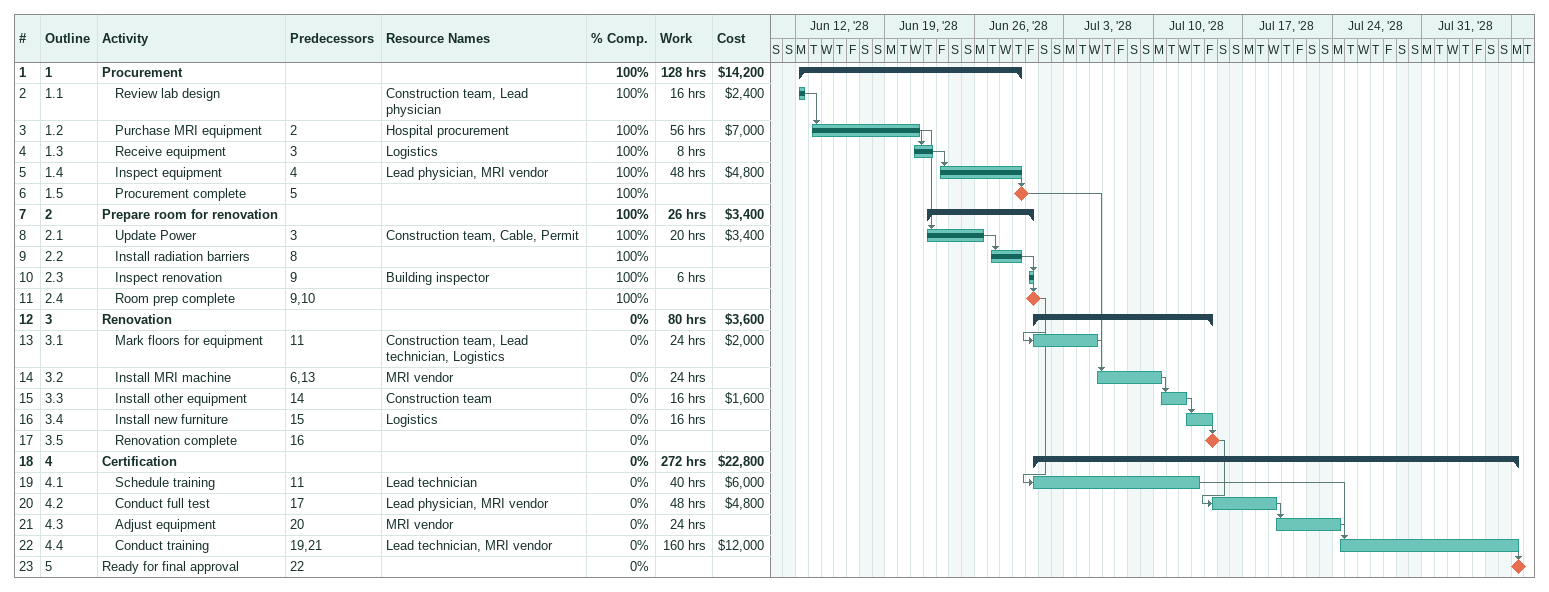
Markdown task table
| ID | WBS | Task | Start | Finish | Predecessors | Resources | % complete | Work (h) | Cost ($) |
|---|---|---|---|---|---|---|---|---|---|
| 1 | 1 | **Procurement** | 2028-06-12 | 2028-06-29 |  |  | 100 | 128 | 14200 |
| 2 | 1.1 | Review lab design | 2028-06-12 | 2028-06-12 |  | Construction team, Lead physician | 100 | 16 | 2400 |
| 3 | 1.2 | Purchase MRI equipment | 2028-06-13 | 2028-06-21 | 2 | Hospital procurement | 100 | 56 | 7000 |
| 4 | 1.3 | Receive equipment | 2028-06-21 | 2028-06-22 | 3 | Logistics | 100 | 8 |  |
| 5 | 1.4 | Inspect equipment | 2028-06-23 | 2028-06-29 | 4 | Lead physician, MRI vendor | 100 | 48 | 4800 |
| 6 | 1.5 | Procurement complete (milestone) | 2028-06-29 | 2028-06-29 | 5 |  | 100 |  |  |
| 7 | 2 | **Prepare room for renovation** | 2028-06-22 | 2028-06-30 |  |  | 100 | 26 | 3400 |
| 8 | 2.1 | Update Power | 2028-06-22 | 2028-06-26 | 3 | Construction team, Cable, Permit | 100 | 20 | 3400 |
| 9 | 2.2 | Install radiation barriers | 2028-06-27 | 2028-06-29 | 8 |  | 100 |  |  |
| 10 | 2.3 | Inspect renovation | 2028-06-30 | 2028-06-30 | 9 | Building inspector | 100 | 6 |  |
| 11 | 2.4 | Room prep complete (milestone) | 2028-06-30 | 2028-06-30 | 9, 10 |  | 100 |  |  |
| 12 | 3 | **Renovation** | 2028-06-30 | 2028-07-14 |  |  | 0 | 80 | 3600 |
| 13 | 3.1 | Mark floors for equipment | 2028-06-30 | 2028-07-05 | 11 | Construction team, Lead technician, Logistics | 0 | 24 | 2000 |
| 14 | 3.2 | Install MRI machine | 2028-07-05 | 2028-07-10 | 6, 13 | MRI vendor | 0 | 24 |  |
| 15 | 3.3 | Install other equipment | 2028-07-10 | 2028-07-12 | 14 | Construction team | 0 | 16 | 1600 |
| 16 | 3.4 | Install new furniture | 2028-07-12 | 2028-07-14 | 15 | Logistics | 0 | 16 |  |
| 17 | 3.5 | Renovation complete (milestone) | 2028-07-14 | 2028-07-14 | 16 |  | 0 |  |  |
| 18 | 4 | **Certification** | 2028-06-30 | 2028-08-07 |  |  | 0 | 272 | 22800 |
| 19 | 4.1 | Schedule training | 2028-06-30 | 2028-07-13 | 11 | Lead technician | 0 | 40 | 6000 |
| 20 | 4.2 | Conduct full test | 2028-07-14 | 2028-07-19 | 17 | Lead physician, MRI vendor | 0 | 48 | 4800 |
| 21 | 4.3 | Adjust equipment | 2028-07-19 | 2028-07-24 | 20 | MRI vendor | 0 | 24 |  |
| 22 | 4.4 | Conduct training | 2028-07-24 | 2028-08-07 | 19, 21 | Lead technician, MRI vendor | 0 | 160 | 12000 |
| 23 | 5 | Ready for final approval (milestone) | 2028-08-07 | 2028-08-07 | 22 |  | 0 |  |  |
